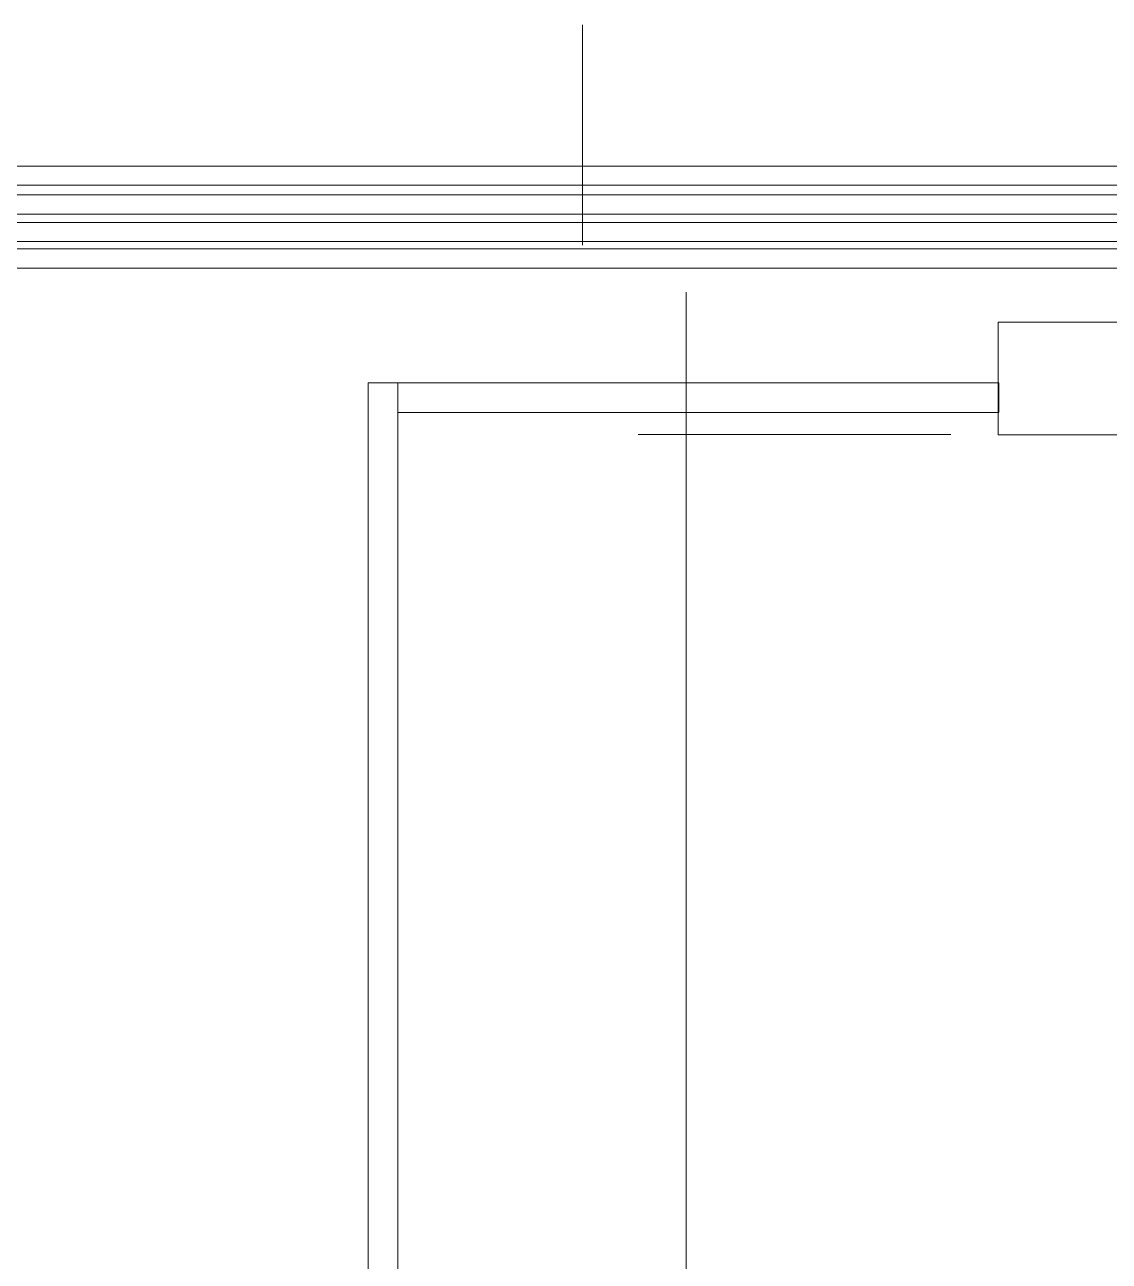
# Model space of a CAD drawing. Header units: metres. Extents: x 29 to 86.9, y -23.2 to 39.7.
# Drawn here: x 78.084 to 79.518, y -15.987 to -14.351 of the extents above; entities that cross this region are included whole.
import ezdxf

# ---------------------------------------------------------------- set-up
doc = ezdxf.new("R2010")
doc.units = ezdxf.units.M
doc.header["$LTSCALE"] = 100
doc.layers.get('0').update_dxf_attribs({"color": 254})
for name, color, linetype, lineweight in [('Arqui', 8, 'Continuous', 0), ('P-PIPE', 7, 'Continuous', 18), ('P-PIPE-IDEN', 7, 'Continuous', 9)]:
    doc.layers.add(name, color=color, linetype=linetype, lineweight=lineweight)

# ---------------------------------------------------------------- blocks, each defined once
blk = doc.blocks.new('A$C9582355f')
at = {"layer": 'Arqui'}
for points in [[(49.9761, 5.2822), (49.9761, 8.459)], [(50.3258, 8.2707), (49.9125, 8.2707)]]:
    blk.add_lwpolyline(points, dxfattribs=at)
for points in [[(50.3885, 8.4194), (51.9978, 8.4194), (51.9978, 8.2702), (50.3885, 8.2702)], [(49.5555, 8.3392), (49.5555, 6.1895), (49.5946, 6.1895), (49.5946, 8.3392)], [(50.3894, 8.3392), (49.5946, 8.3392), (49.5946, 8.3), (50.3894, 8.3)]]:
    blk.add_lwpolyline(points, close=True, dxfattribs=at)

msp = doc.modelspace()

# ---------------------------------------------------------------- linework, layer by layer
at = {"layer": 'P-PIPE', "color": 1, "true_color": 0xff0000}
for p, q in [((80.6579, -14.5381), (72.5189, -14.5381)), ((80.6579, -14.5635), (72.5003, -14.5635)), ((72.5003, -14.5762), (80.6579, -14.5762)), ((72.5003, -14.6016), (80.6393, -14.6016))]:
    msp.add_line(p, q, dxfattribs=at)
at = {"layer": 'P-PIPE', "color": 11, "true_color": 0xff8080}
for p, q in [((80.587, -14.6127), (72.4368, -14.6127)), ((80.587, -14.6381), (72.4182, -14.6381)), ((72.4182, -14.6476), (80.587, -14.6476)), ((72.4182, -14.673), (80.5684, -14.673))]:
    msp.add_line(p, q, dxfattribs=at)
at = {"layer": 'P-PIPE-IDEN'}
msp.add_line((78.8214, -14.6428), (78.8214, -14.3512), dxfattribs=at)

# ---------------------------------------------------------------- block references
msp.add_blockref('A$C9582355f', (28.9827, -23.164))

doc.saveas('drawing.dxf')
